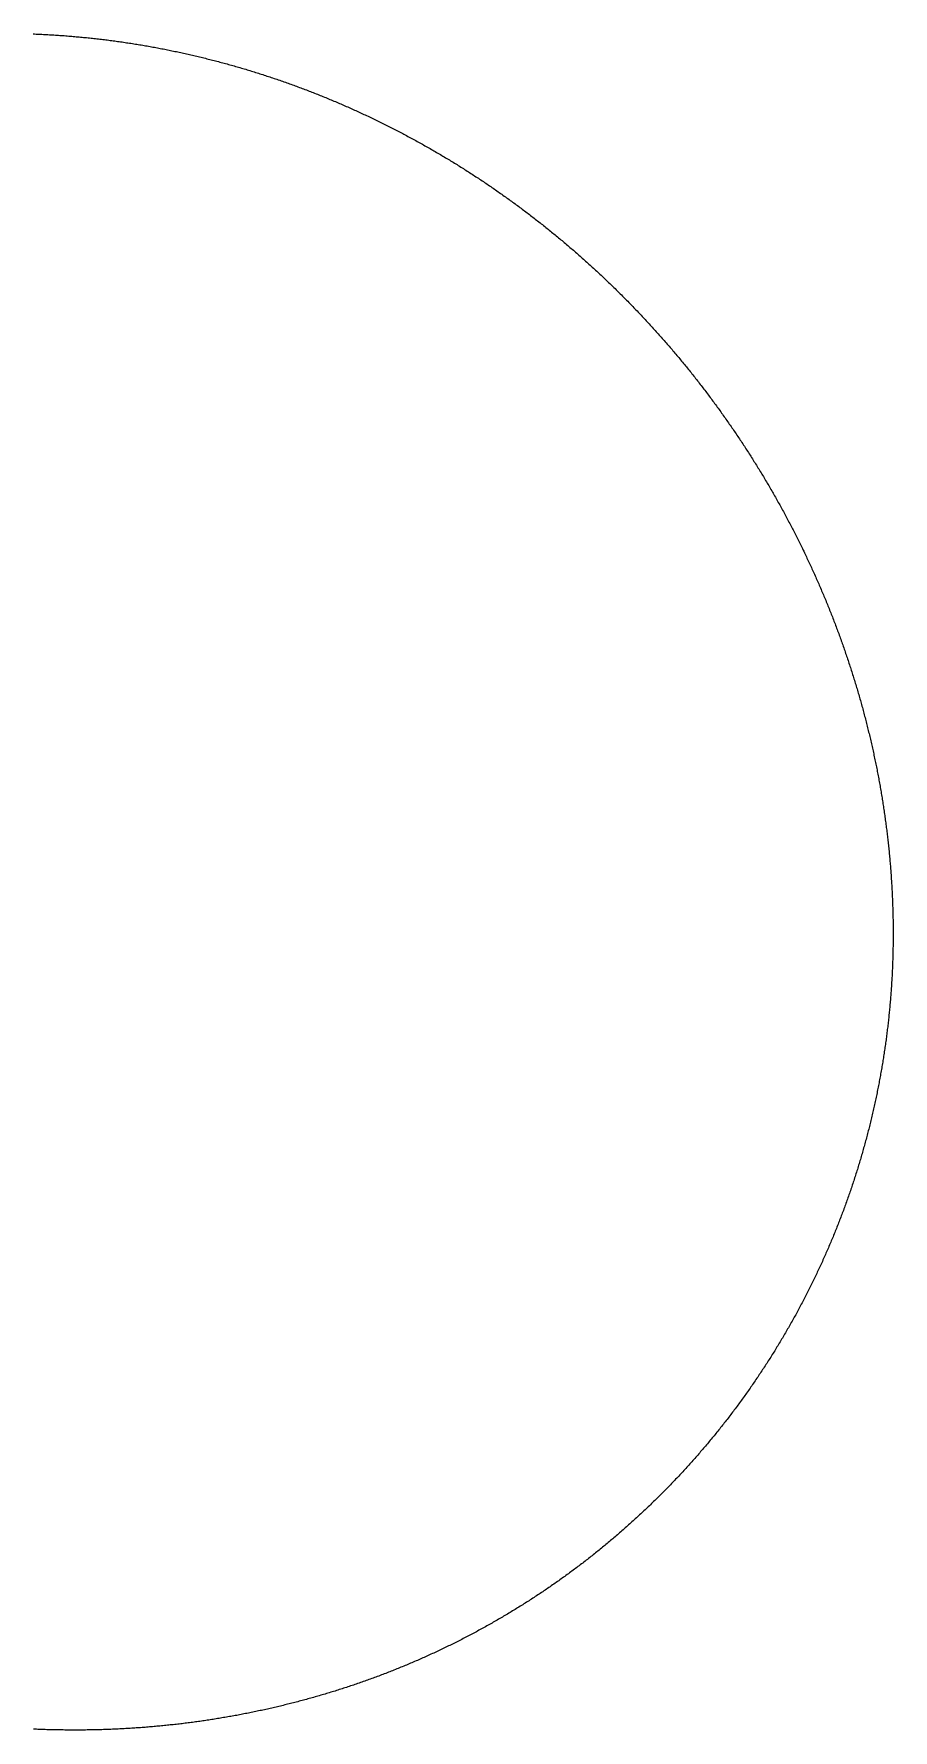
# Model space of a CAD drawing. Header units: metres. Extents: x -287 to 246, y -247 to 279.
# Drawn here: x -21 to 246, y -247 to 279 of the extents above; entities that cross this region are included whole.
import ezdxf

# ---------------------------------------------------------------- set-up
doc = ezdxf.new("R2010")
doc.units = ezdxf.units.M

msp = doc.modelspace()

# ---------------------------------------------------------------- linework, layer by layer
msp.add_lwpolyline([(-21.15, 278.85), (-20.69, 278.83), (-20.23, 278.81), (-19.77, 278.79), (-19.31, 278.77), (-18.85, 278.75), (-18.38, 278.73), (-17.92, 278.71), (-17.46, 278.69), (-17, 278.66), (-16.54, 278.64), (-16.08, 278.61), (-15.62, 278.58), (-15.15, 278.56), (-14.69, 278.53), (-14.23, 278.5), (-13.77, 278.47), (-13.31, 278.44), (-12.85, 278.41), (-12.39, 278.37), (-11.93, 278.34), (-11.47, 278.31), (-11.01, 278.27), (-10.54, 278.24), (-10.08, 278.2), (-9.62, 278.16), (-9.16, 278.12), (-8.7, 278.08), (-8.24, 278.04), (-7.78, 278), (-7.32, 277.96), (-6.86, 277.92), (-6.4, 277.88), (-5.94, 277.83), (-5.48, 277.79), (-5.02, 277.74), (-4.56, 277.7), (-4.1, 277.65), (-3.64, 277.6), (-3.18, 277.55), (-2.72, 277.5), (-2.26, 277.45), (-1.8, 277.4), (-1.34, 277.35), (-0.89, 277.3), (-0.43, 277.25), (0.03, 277.19), (0.49, 277.14), (0.95, 277.08), (1.41, 277.02), (1.87, 276.97), (2.33, 276.91), (2.78, 276.85), (3.24, 276.79), (3.7, 276.73), (4.16, 276.67), (4.62, 276.6), (5.07, 276.54), (5.53, 276.48), (5.99, 276.41), (6.45, 276.35), (6.9, 276.28), (7.36, 276.21), (7.82, 276.14), (8.28, 276.08), (8.73, 276.01), (9.19, 275.94), (9.65, 275.86), (10.1, 275.79), (10.56, 275.72), (11.01, 275.65), (11.47, 275.57), (11.93, 275.5), (12.38, 275.42), (12.84, 275.34), (13.29, 275.27), (13.75, 275.19), (14.2, 275.11), (14.66, 275.03), (15.11, 274.95), (15.57, 274.87), (16.02, 274.78), (16.48, 274.7), (16.93, 274.62), (17.39, 274.53), (17.84, 274.45), (18.3, 274.36), (18.75, 274.27), (19.2, 274.19), (19.66, 274.1), (20.11, 274.01), (20.56, 273.92), (21.02, 273.83), (21.47, 273.73), (21.92, 273.64), (22.37, 273.55), (22.83, 273.45), (23.28, 273.36), (23.73, 273.26), (24.18, 273.17), (24.63, 273.07), (25.09, 272.97), (25.54, 272.87), (25.99, 272.77), (26.44, 272.67), (26.89, 272.57), (27.34, 272.47), (27.79, 272.37), (28.24, 272.26), (28.69, 272.16), (29.14, 272.05), (29.59, 271.95), (30.04, 271.84), (30.49, 271.73), (30.94, 271.63), (31.39, 271.52), (31.84, 271.41), (32.29, 271.3), (32.74, 271.18), (33.18, 271.07), (33.63, 270.96), (34.08, 270.85), (34.53, 270.73), (34.98, 270.62), (35.42, 270.5), (35.87, 270.38), (36.32, 270.27), (36.76, 270.15), (37.21, 270.03), (37.66, 269.91), (38.1, 269.79), (38.55, 269.67), (38.99, 269.54), (39.44, 269.42), (39.88, 269.3), (40.33, 269.17), (40.77, 269.05), (41.22, 268.92), (41.66, 268.79), (42.11, 268.67), (42.55, 268.54), (43, 268.41), (43.44, 268.28), (43.88, 268.15), (44.33, 268.02), (44.77, 267.88), (45.21, 267.75), (45.65, 267.62), (46.09, 267.48), (46.54, 267.35), (46.98, 267.21), (47.42, 267.08), (47.86, 266.94), (48.3, 266.8), (48.74, 266.66), (49.18, 266.52), (49.62, 266.38), (50.06, 266.24), (50.5, 266.1), (50.94, 265.95), (51.38, 265.81), (51.82, 265.67), (52.26, 265.52), (52.7, 265.38), (53.14, 265.23), (53.57, 265.08), (54.01, 264.93), (54.45, 264.78), (54.89, 264.63), (55.32, 264.48), (55.76, 264.33), (56.2, 264.18), (56.63, 264.03), (57.07, 263.88), (57.5, 263.72), (57.94, 263.57), (58.38, 263.41), (58.81, 263.25), (59.24, 263.1), (59.68, 262.94), (60.11, 262.78), (60.55, 262.62), (60.98, 262.46), (61.41, 262.3), (61.85, 262.14), (62.28, 261.98), (62.71, 261.82), (63.14, 261.65), (63.58, 261.49), (64.01, 261.32), (64.44, 261.16), (64.87, 260.99), (65.3, 260.82), (65.73, 260.65), (66.16, 260.49), (66.59, 260.32), (67.02, 260.15), (67.45, 259.97), (67.88, 259.8), (68.31, 259.63), (68.74, 259.46), (69.16, 259.28), (69.59, 259.11), (70.02, 258.93), (70.45, 258.76), (70.87, 258.58), (71.3, 258.4), (71.73, 258.22), (72.15, 258.05), (72.58, 257.87), (73, 257.69), (73.43, 257.5), (73.85, 257.32), (74.28, 257.14), (74.7, 256.96), (75.13, 256.77), (75.55, 256.59), (75.97, 256.4), (76.4, 256.22), (76.82, 256.03), (77.24, 255.84), (77.66, 255.65), (78.09, 255.46), (78.51, 255.27), (78.93, 255.08), (79.35, 254.89), (79.77, 254.7), (80.19, 254.51), (80.61, 254.31), (81.03, 254.12), (81.45, 253.93), (81.87, 253.73), (82.28, 253.53), (82.7, 253.34), (83.12, 253.14), (83.54, 252.94), (83.95, 252.74), (84.37, 252.54), (84.79, 252.34), (85.2, 252.14), (85.62, 251.94), (86.04, 251.74), (86.45, 251.53), (86.87, 251.33), (87.28, 251.13), (87.69, 250.92), (88.11, 250.71), (88.52, 250.51), (88.93, 250.3), (89.35, 250.09), (89.76, 249.88), (90.17, 249.67), (90.58, 249.46), (90.99, 249.25), (91.4, 249.04), (91.81, 248.83), (92.23, 248.62), (92.63, 248.4), (93.04, 248.19), (93.45, 247.97), (93.86, 247.76), (94.27, 247.54), (94.68, 247.33), (95.09, 247.11), (95.49, 246.89), (95.9, 246.67), (96.31, 246.45), (96.71, 246.23), (97.12, 246.01), (97.52, 245.79), (97.93, 245.56), (98.33, 245.34), (98.74, 245.12), (99.14, 244.89), (99.55, 244.67), (99.95, 244.44), (100.35, 244.22), (100.75, 243.99), (101.16, 243.76), (101.56, 243.53), (101.96, 243.3), (102.36, 243.07), (102.76, 242.84), (103.16, 242.61), (103.56, 242.38), (103.96, 242.15), (104.36, 241.91), (104.76, 241.68), (105.16, 241.45), (105.55, 241.21), (105.95, 240.98), (106.35, 240.74), (106.74, 240.5), (107.14, 240.26), (107.54, 240.03), (107.93, 239.79), (108.33, 239.55), (108.72, 239.31), (109.12, 239.07), (109.51, 238.82), (109.9, 238.58), (110.3, 238.34), (110.69, 238.09), (111.08, 237.85), (111.47, 237.61), (111.86, 237.36), (112.26, 237.11), (112.65, 236.87), (113.04, 236.62), (113.43, 236.37), (113.82, 236.12), (114.21, 235.87), (114.59, 235.62), (114.98, 235.37), (115.37, 235.12), (115.76, 234.87), (116.14, 234.62), (116.53, 234.36), (116.92, 234.11), (117.3, 233.85), (117.69, 233.6), (118.07, 233.34), (118.46, 233.09), (118.84, 232.83), (119.22, 232.57), (119.61, 232.31), (119.99, 232.05), (120.37, 231.79), (120.75, 231.53), (121.14, 231.27), (121.52, 231.01), (121.9, 230.75), (122.28, 230.49), (122.66, 230.22), (123.04, 229.96), (123.41, 229.69), (123.79, 229.43), (124.17, 229.16), (124.55, 228.9), (124.93, 228.63), (125.3, 228.36), (125.68, 228.09), (126.05, 227.82), (126.43, 227.55), (126.8, 227.28), (127.18, 227.01), (127.55, 226.74), (127.93, 226.47), (128.3, 226.2), (128.67, 225.92), (129.04, 225.65), (129.42, 225.38), (129.79, 225.1), (130.16, 224.82), (130.53, 224.55), (130.9, 224.27), (131.27, 223.99), (131.64, 223.72), (132.01, 223.44), (132.37, 223.16), (132.74, 222.88), (133.11, 222.6), (133.48, 222.32), (133.84, 222.03), (134.21, 221.75), (134.57, 221.47), (134.94, 221.19), (135.3, 220.9), (135.67, 220.62), (136.03, 220.33), (136.39, 220.05), (136.76, 219.76), (137.12, 219.47), (137.48, 219.18), (137.84, 218.9), (138.2, 218.61), (138.56, 218.32), (138.92, 218.03), (139.28, 217.74), (139.64, 217.45), (140, 217.15), (140.36, 216.86), (140.71, 216.57), (141.07, 216.28), (141.43, 215.98), (141.78, 215.69), (142.14, 215.39), (142.49, 215.1), (142.85, 214.8), (143.2, 214.5), (143.56, 214.2), (143.91, 213.91), (144.26, 213.61), (144.61, 213.31), (144.97, 213.01), (145.32, 212.71), (145.67, 212.41), (146.02, 212.11), (146.37, 211.8), (146.72, 211.5), (147.07, 211.2), (147.41, 210.89), (147.76, 210.59), (148.11, 210.29), (148.46, 209.98), (148.8, 209.67), (149.15, 209.37), (149.49, 209.06), (149.84, 208.75), (150.18, 208.44), (150.53, 208.14), (150.87, 207.83), (151.21, 207.52), (151.55, 207.21), (151.9, 206.9), (152.24, 206.58), (152.58, 206.27), (152.92, 205.96), (153.26, 205.65), (153.6, 205.33), (153.94, 205.02), (154.27, 204.7), (154.61, 204.39), (154.95, 204.07), (155.29, 203.76), (155.62, 203.44), (155.96, 203.12), (156.29, 202.8), (156.63, 202.48), (156.96, 202.16), (157.3, 201.85), (157.63, 201.53), (157.96, 201.2), (158.29, 200.88), (158.63, 200.56), (158.96, 200.24), (159.29, 199.92), (159.62, 199.59), (159.95, 199.27), (160.28, 198.94), (160.61, 198.62), (160.93, 198.29), (161.26, 197.97), (161.59, 197.64), (161.91, 197.31), (162.24, 196.99), (162.57, 196.66), (162.89, 196.33), (163.21, 196), (163.54, 195.67), (163.86, 195.34), (164.18, 195.01), (164.51, 194.68), (164.83, 194.35), (165.15, 194.01), (165.47, 193.68), (165.79, 193.35), (166.11, 193.01), (166.43, 192.68), (166.75, 192.35), (167.07, 192.01), (167.38, 191.67), (167.7, 191.34), (168.02, 191), (168.33, 190.66), (168.65, 190.33), (168.96, 189.99), (169.28, 189.65), (169.59, 189.31), (169.9, 188.97), (170.22, 188.63), (170.53, 188.29), (170.84, 187.95), (171.15, 187.61), (171.46, 187.26), (171.77, 186.92), (172.08, 186.58), (172.39, 186.23), (172.7, 185.89), (173.01, 185.54), (173.31, 185.2), (173.62, 184.85), (173.93, 184.51), (174.23, 184.16), (174.54, 183.81), (174.84, 183.47), (175.14, 183.12), (175.45, 182.77), (175.75, 182.42), (176.05, 182.07), (176.35, 181.72), (176.65, 181.37), (176.96, 181.02), (177.26, 180.67), (177.55, 180.31), (177.85, 179.96), (178.15, 179.61), (178.45, 179.26), (178.75, 178.9), (179.04, 178.55), (179.34, 178.19), (179.63, 177.84), (179.93, 177.48), (180.22, 177.12), (180.52, 176.77), (180.81, 176.41), (181.1, 176.05), (181.4, 175.69), (181.69, 175.34), (181.98, 174.98), (182.27, 174.62), (182.56, 174.26), (182.85, 173.9), (183.14, 173.54), (183.42, 173.18), (183.71, 172.81), (184, 172.45), (184.28, 172.09), (184.57, 171.73), (184.86, 171.36), (185.14, 171), (185.42, 170.63), (185.71, 170.27), (185.99, 169.9), (186.27, 169.54), (186.55, 169.17), (186.84, 168.8), (187.12, 168.44), (187.4, 168.07), (187.68, 167.7), (187.95, 167.33), (188.23, 166.96), (188.51, 166.59), (188.79, 166.22), (189.06, 165.85), (189.34, 165.48), (189.62, 165.11), (189.89, 164.74), (190.16, 164.37), (190.44, 164), (190.71, 163.62), (190.98, 163.25), (191.26, 162.88), (191.53, 162.5), (191.8, 162.13), (192.07, 161.75), (192.34, 161.38), (192.61, 161), (192.87, 160.62), (193.14, 160.25), (193.41, 159.87), (193.67, 159.49), (193.94, 159.12), (194.21, 158.74), (194.47, 158.36), (194.73, 157.98), (195, 157.6), (195.26, 157.22), (195.52, 156.84), (195.79, 156.46), (196.05, 156.08), (196.31, 155.7), (196.57, 155.31), (196.83, 154.93), (197.08, 154.55), (197.34, 154.16), (197.6, 153.78), (197.86, 153.4), (198.11, 153.01), (198.37, 152.63), (198.62, 152.24), (198.88, 151.86), (199.13, 151.47), (199.39, 151.08), (199.64, 150.7), (199.89, 150.31), (200.14, 149.92), (200.39, 149.53), (200.64, 149.14), (200.89, 148.76), (201.14, 148.37), (201.39, 147.98), (201.64, 147.59), (201.88, 147.2), (202.13, 146.81), (202.38, 146.41), (202.62, 146.02), (202.87, 145.63), (203.11, 145.24), (203.35, 144.84), (203.6, 144.45), (203.84, 144.06), (204.08, 143.66), (204.32, 143.27), (204.56, 142.87), (204.8, 142.48), (205.04, 142.08), (205.28, 141.69), (205.52, 141.29), (205.75, 140.9), (205.99, 140.5), (206.23, 140.1), (206.46, 139.7), (206.7, 139.31), (206.93, 138.91), (207.16, 138.51), (207.4, 138.11), (207.63, 137.71), (207.86, 137.31), (208.09, 136.91), (208.32, 136.51), (208.55, 136.11), (208.78, 135.71), (209.01, 135.3), (209.24, 134.9), (209.46, 134.5), (209.69, 134.1), (209.91, 133.69), (210.14, 133.29), (210.36, 132.89), (210.59, 132.48), (210.81, 132.08), (211.03, 131.67), (211.26, 131.27), (211.48, 130.86), (211.7, 130.45), (211.92, 130.05), (212.14, 129.64), (212.35, 129.23), (212.57, 128.83), (212.79, 128.42), (213.01, 128.01), (213.22, 127.6), (213.44, 127.19), (213.65, 126.78), (213.87, 126.37), (214.08, 125.96), (214.29, 125.55), (214.5, 125.14), (214.72, 124.73), (214.93, 124.32), (215.14, 123.91), (215.35, 123.5), (215.56, 123.09), (215.76, 122.67), (215.97, 122.26), (216.18, 121.85), (216.38, 121.43), (216.59, 121.02), (216.79, 120.6), (217, 120.19), (217.2, 119.77), (217.4, 119.36), (217.61, 118.94), (217.81, 118.53), (218.01, 118.11), (218.21, 117.7), (218.41, 117.28), (218.61, 116.86), (218.8, 116.44), (219, 116.03), (219.2, 115.61), (219.39, 115.19), (219.59, 114.77), (219.78, 114.35), (219.98, 113.93), (220.17, 113.51), (220.36, 113.09), (220.56, 112.67), (220.75, 112.25), (220.94, 111.83), (221.13, 111.41), (221.32, 110.99), (221.51, 110.57), (221.69, 110.14), (221.88, 109.72), (222.07, 109.3), (222.25, 108.87), (222.44, 108.45), (222.62, 108.03), (222.81, 107.6), (222.99, 107.18), (223.17, 106.75), (223.35, 106.33), (223.53, 105.9), (223.71, 105.48), (223.89, 105.05), (224.07, 104.63), (224.25, 104.2), (224.43, 103.77), (224.61, 103.35), (224.78, 102.92), (224.96, 102.49), (225.13, 102.06), (225.31, 101.64), (225.48, 101.21), (225.65, 100.78), (225.82, 100.35), (226, 99.92), (226.17, 99.49), (226.34, 99.06), (226.5, 98.63), (226.67, 98.2), (226.84, 97.77), (227.01, 97.34), (227.17, 96.91), (227.34, 96.48), (227.5, 96.05), (227.67, 95.61), (227.83, 95.18), (228, 94.75), (228.16, 94.32), (228.32, 93.88), (228.48, 93.45), (228.64, 93.02), (228.8, 92.58), (228.96, 92.15), (229.12, 91.71), (229.27, 91.28), (229.43, 90.84), (229.58, 90.41), (229.74, 89.97), (229.89, 89.54), (230.05, 89.1), (230.2, 88.67), (230.35, 88.23), (230.5, 87.79), (230.65, 87.36), (230.8, 86.92), (230.95, 86.48), (231.1, 86.04), (231.25, 85.61), (231.4, 85.17), (231.54, 84.73), (231.69, 84.29), (231.83, 83.85), (231.98, 83.41), (232.12, 82.97), (232.27, 82.54), (232.41, 82.1), (232.55, 81.66), (232.69, 81.22), (232.83, 80.78), (232.97, 80.33), (233.11, 79.89), (233.24, 79.45), (233.38, 79.01), (233.52, 78.57), (233.65, 78.13), (233.79, 77.69), (233.92, 77.24), (234.06, 76.8), (234.19, 76.36), (234.32, 75.92), (234.45, 75.47), (234.58, 75.03), (234.71, 74.59), (234.84, 74.14), (234.97, 73.7), (235.1, 73.25), (235.22, 72.81), (235.35, 72.36), (235.47, 71.92), (235.6, 71.47), (235.72, 71.03), (235.85, 70.58), (235.97, 70.14), (236.09, 69.69), (236.21, 69.25), (236.33, 68.8), (236.45, 68.35), (236.57, 67.91), (236.69, 67.46), (236.8, 67.01), (236.92, 66.57), (237.04, 66.12), (237.15, 65.67), (237.26, 65.22), (237.38, 64.78), (237.49, 64.33), (237.6, 63.88), (237.71, 63.43), (237.82, 62.98), (237.93, 62.53), (238.04, 62.08), (238.15, 61.63), (238.26, 61.18), (238.36, 60.73), (238.47, 60.29), (238.57, 59.84), (238.68, 59.38), (238.78, 58.93), (238.89, 58.48), (238.99, 58.03), (239.09, 57.58), (239.19, 57.13), (239.29, 56.68), (239.39, 56.23), (239.49, 55.78), (239.58, 55.33), (239.68, 54.87), (239.78, 54.42), (239.87, 53.97), (239.97, 53.52), (240.06, 53.06), (240.15, 52.61), (240.24, 52.16), (240.34, 51.71), (240.43, 51.25), (240.52, 50.8), (240.6, 50.35), (240.69, 49.89), (240.78, 49.44), (240.87, 48.98), (240.95, 48.53), (241.04, 48.08), (241.12, 47.62), (241.21, 47.17), (241.29, 46.71), (241.37, 46.26), (241.45, 45.8), (241.53, 45.35), (241.61, 44.89), (241.69, 44.44), (241.77, 43.98), (241.85, 43.53), (241.92, 43.07), (242, 42.61), (242.07, 42.16), (242.15, 41.7), (242.22, 41.25), (242.29, 40.79), (242.36, 40.33), (242.43, 39.88), (242.5, 39.42), (242.57, 38.96), (242.64, 38.51), (242.71, 38.05), (242.78, 37.59), (242.84, 37.13), (242.91, 36.68), (242.97, 36.22), (243.04, 35.76), (243.1, 35.3), (243.16, 34.85), (243.22, 34.39), (243.28, 33.93), (243.34, 33.47), (243.4, 33.01), (243.46, 32.55), (243.52, 32.1), (243.58, 31.64), (243.63, 31.18), (243.69, 30.72), (243.74, 30.26), (243.79, 29.8), (243.85, 29.34), (243.9, 28.88), (243.95, 28.42), (244, 27.96), (244.05, 27.51), (244.1, 27.05), (244.15, 26.59), (244.19, 26.13), (244.24, 25.67), (244.28, 25.21), (244.33, 24.75), (244.37, 24.29), (244.42, 23.83), (244.46, 23.37), (244.5, 22.91), (244.54, 22.45), (244.58, 21.99), (244.62, 21.52), (244.66, 21.06), (244.69, 20.6), (244.73, 20.14), (244.76, 19.68), (244.8, 19.22), (244.83, 18.76), (244.87, 18.3), (244.9, 17.84), (244.93, 17.38), (244.96, 16.92), (244.99, 16.46), (245.02, 15.99), (245.05, 15.53), (245.08, 15.07), (245.1, 14.61), (245.13, 14.15), (245.15, 13.69), (245.18, 13.23), (245.2, 12.76), (245.22, 12.3), (245.24, 11.84), (245.27, 11.38), (245.29, 10.92), (245.3, 10.46), (245.32, 9.99), (245.34, 9.53), (245.36, 9.07), (245.37, 8.61), (245.39, 8.15), (245.4, 7.68), (245.41, 7.22), (245.43, 6.76), (245.44, 6.3), (245.45, 5.84), (245.46, 5.38), (245.47, 4.91), (245.48, 4.45), (245.48, 3.99), (245.49, 3.53), (245.49, 3.06), (245.5, 2.6), (245.5, 2.14), (245.5, 1.68), (245.51, 1.22), (245.51, 0.75), (245.51, 0.29), (245.51, 0), (245.51, 0), (245.51, -0.17), (245.51, -0.63), (245.51, -1.09), (245.5, -1.56), (245.5, -2.02), (245.49, -2.48), (245.49, -2.94), (245.48, -3.4), (245.48, -3.87), (245.47, -4.33), (245.47, -4.33), (245.46, -4.79), (245.45, -5.25), (245.44, -5.72), (245.43, -6.18), (245.42, -6.64), (245.41, -7.1), (245.4, -7.56), (245.38, -8.02), (245.37, -8.49), (245.35, -8.95), (245.33, -9.41), (245.32, -9.87), (245.3, -10.33), (245.28, -10.8), (245.26, -11.26), (245.24, -11.72), (245.22, -12.18), (245.19, -12.64), (245.17, -13.1), (245.14, -13.57), (245.12, -14.03), (245.09, -14.49), (245.06, -14.95), (245.03, -15.41), (245.01, -15.87), (244.97, -16.33), (244.94, -16.79), (244.91, -17.25), (244.88, -17.72), (244.84, -18.18), (244.81, -18.64), (244.77, -19.1), (244.74, -19.56), (244.7, -20.02), (244.66, -20.48), (244.62, -20.94), (244.58, -21.4), (244.54, -21.86), (244.5, -22.32), (244.46, -22.78), (244.41, -23.24), (244.37, -23.7), (244.32, -24.16), (244.28, -24.62), (244.23, -25.08), (244.18, -25.54), (244.14, -26), (244.09, -26.46), (244.04, -26.92), (243.99, -27.38), (243.93, -27.84), (243.88, -28.3), (243.83, -28.76), (243.77, -29.21), (243.72, -29.67), (243.66, -30.13), (243.6, -30.59), (243.55, -31.05), (243.49, -31.51), (243.43, -31.97), (243.37, -32.42), (243.31, -32.88), (243.24, -33.34), (243.18, -33.8), (243.12, -34.26), (243.05, -34.71), (242.98, -35.17), (242.92, -35.63), (242.85, -36.08), (242.78, -36.54), (242.71, -37), (242.64, -37.46), (242.57, -37.91), (242.5, -38.37), (242.43, -38.82), (242.35, -39.28), (242.28, -39.74), (242.2, -40.19), (242.13, -40.65), (242.05, -41.1), (241.97, -41.56), (241.9, -42.02), (241.82, -42.47), (241.74, -42.93), (241.65, -43.38), (241.57, -43.84), (241.49, -44.29), (241.41, -44.74), (241.32, -45.2), (241.24, -45.65), (241.15, -46.11), (241.06, -46.56), (240.97, -47.01), (240.88, -47.47), (240.79, -47.92), (240.7, -48.37), (240.61, -48.83), (240.52, -49.28), (240.43, -49.73), (240.33, -50.19), (240.24, -50.64), (240.14, -51.09), (240.05, -51.54), (239.95, -51.99), (239.85, -52.44), (239.75, -52.9), (239.65, -53.35), (239.55, -53.8), (239.45, -54.25), (239.35, -54.7), (239.24, -55.15), (239.14, -55.6), (239.03, -56.05), (238.93, -56.5), (238.82, -56.95), (238.71, -57.4), (238.6, -57.85), (238.5, -58.3), (238.39, -58.75), (238.27, -59.19), (238.16, -59.64), (238.05, -60.09), (237.94, -60.54), (237.82, -60.99), (237.71, -61.43), (237.59, -61.88), (237.47, -62.33), (237.36, -62.78), (237.24, -63.22), (237.12, -63.67), (237, -64.12), (236.88, -64.56), (236.75, -65.01), (236.63, -65.45), (236.51, -65.9), (236.38, -66.34), (236.26, -66.79), (236.13, -67.23), (236.01, -67.68), (235.88, -68.12), (235.75, -68.56), (235.62, -69.01), (235.49, -69.45), (235.36, -69.89), (235.23, -70.34), (235.09, -70.78), (234.96, -71.22), (234.82, -71.66), (234.69, -72.11), (234.55, -72.55), (234.42, -72.99), (234.28, -73.43), (234.14, -73.87), (234, -74.31), (233.86, -74.75), (233.72, -75.19), (233.58, -75.63), (233.43, -76.07), (233.29, -76.51), (233.15, -76.95), (233, -77.39), (232.86, -77.83), (232.71, -78.26), (232.56, -78.7), (232.41, -79.14), (232.26, -79.58), (232.11, -80.01), (231.96, -80.45), (231.81, -80.89), (231.66, -81.32), (231.5, -81.76), (231.35, -82.2), (231.19, -82.63), (231.04, -83.07), (230.88, -83.5), (230.72, -83.94), (230.57, -84.37), (230.41, -84.8), (230.25, -85.24), (230.09, -85.67), (229.92, -86.1), (229.76, -86.54), (229.6, -86.97), (229.43, -87.4), (229.27, -87.83), (229.1, -88.26), (228.94, -88.69), (228.77, -89.12), (228.6, -89.55), (228.43, -89.99), (228.26, -90.41), (228.09, -90.84), (227.92, -91.27), (227.75, -91.7), (227.58, -92.13), (227.4, -92.56), (227.23, -92.99), (227.05, -93.41), (226.88, -93.84), (226.7, -94.27), (226.52, -94.7), (226.34, -95.12), (226.16, -95.55), (225.98, -95.97), (225.8, -96.4), (225.62, -96.82), (225.44, -97.25), (225.25, -97.67), (225.07, -98.1), (224.88, -98.52), (224.7, -98.94), (224.51, -99.36), (224.32, -99.79), (224.14, -100.21), (223.95, -100.63), (223.76, -101.05), (223.57, -101.47), (223.37, -101.89), (223.18, -102.31), (222.99, -102.73), (222.8, -103.15), (222.6, -103.57), (222.41, -103.99), (222.21, -104.41), (222.01, -104.83), (221.82, -105.25), (221.62, -105.66), (221.42, -106.08), (221.22, -106.5), (221.02, -106.91), (220.81, -107.33), (220.61, -107.74), (220.41, -108.16), (220.21, -108.57), (220, -108.99), (219.79, -109.4), (219.59, -109.81), (219.38, -110.23), (219.17, -110.64), (218.97, -111.05), (218.76, -111.47), (218.55, -111.88), (218.33, -112.29), (218.12, -112.7), (217.91, -113.11), (217.7, -113.52), (217.48, -113.93), (217.27, -114.34), (217.05, -114.75), (216.84, -115.15), (216.62, -115.56), (216.4, -115.97), (216.18, -116.38), (215.96, -116.78), (215.74, -117.19), (215.52, -117.6), (215.3, -118), (215.08, -118.41), (214.85, -118.81), (214.63, -119.22), (214.41, -119.62), (214.18, -120.02), (213.95, -120.43), (213.73, -120.83), (213.5, -121.23), (213.27, -121.63), (213.04, -122.03), (212.81, -122.43), (212.58, -122.83), (212.35, -123.23), (212.12, -123.63), (211.88, -124.03), (211.65, -124.43), (211.41, -124.83), (211.18, -125.23), (210.94, -125.62), (210.71, -126.02), (210.47, -126.42), (210.23, -126.81), (209.99, -127.21), (209.75, -127.6), (209.51, -128), (209.27, -128.39), (209.03, -128.79), (208.79, -129.18), (208.54, -129.57), (208.3, -129.96), (208.05, -130.36), (207.81, -130.75), (207.56, -131.14), (207.31, -131.53), (207.06, -131.92), (206.82, -132.31), (206.57, -132.7), (206.32, -133.09), (206.07, -133.47), (205.81, -133.86), (205.56, -134.25), (205.31, -134.64), (205.06, -135.02), (204.8, -135.41), (204.55, -135.79), (204.29, -136.18), (204.03, -136.56), (203.78, -136.95), (203.52, -137.33), (203.26, -137.71), (203, -138.09), (202.74, -138.48), (202.48, -138.86), (202.22, -139.24), (201.95, -139.62), (201.69, -140), (201.43, -140.38), (201.16, -140.76), (200.9, -141.14), (200.63, -141.51), (200.36, -141.89), (200.1, -142.27), (199.83, -142.64), (199.56, -143.02), (199.29, -143.39), (199.02, -143.77), (198.75, -144.14), (198.48, -144.52), (198.2, -144.89), (197.93, -145.26), (197.66, -145.64), (197.38, -146.01), (197.11, -146.38), (196.83, -146.75), (196.56, -147.12), (196.28, -147.49), (196, -147.86), (195.72, -148.23), (195.44, -148.6), (195.16, -148.96), (194.88, -149.33), (194.6, -149.7), (194.32, -150.06), (194.04, -150.43), (193.75, -150.79), (193.47, -151.16), (193.18, -151.52), (192.9, -151.89), (192.61, -152.25), (192.32, -152.61), (192.04, -152.97), (191.75, -153.33), (191.46, -153.69), (191.17, -154.05), (190.88, -154.41), (190.59, -154.77), (190.3, -155.13), (190, -155.49), (189.71, -155.85), (189.42, -156.2), (189.12, -156.56), (188.83, -156.91), (188.53, -157.27), (188.24, -157.62), (187.94, -157.98), (187.64, -158.33), (187.34, -158.69), (187.04, -159.04), (186.74, -159.39), (186.44, -159.74), (186.14, -160.09), (185.84, -160.44), (185.54, -160.79), (185.24, -161.14), (184.93, -161.49), (184.63, -161.84), (184.32, -162.18), (184.02, -162.53), (183.71, -162.88), (183.4, -163.22), (183.1, -163.57), (182.79, -163.91), (182.48, -164.25), (182.17, -164.6), (181.86, -164.94), (181.55, -165.28), (181.24, -165.62), (180.93, -165.96), (180.61, -166.3), (180.3, -166.64), (179.99, -166.98), (179.67, -167.32), (179.36, -167.66), (179.04, -168), (178.72, -168.33), (178.41, -168.67), (178.09, -169.01), (177.77, -169.34), (177.45, -169.67), (177.13, -170.01), (176.81, -170.34), (176.49, -170.67), (176.17, -171.01), (175.85, -171.34), (175.52, -171.67), (175.2, -172), (174.88, -172.33), (174.55, -172.66), (174.23, -172.98), (173.9, -173.31), (173.57, -173.64), (173.25, -173.97), (172.92, -174.29), (172.59, -174.62), (172.26, -174.94), (171.93, -175.26), (171.6, -175.59), (171.27, -175.91), (170.94, -176.23), (170.61, -176.55), (170.28, -176.88), (169.94, -177.2), (169.61, -177.51), (169.27, -177.83), (168.94, -178.15), (168.6, -178.47), (168.27, -178.79), (167.93, -179.1), (167.59, -179.42), (167.25, -179.73), (166.92, -180.05), (166.58, -180.36), (166.24, -180.68), (165.9, -180.99), (165.56, -181.3), (165.21, -181.61), (164.87, -181.92), (164.53, -182.23), (164.19, -182.54), (163.84, -182.85), (163.5, -183.16), (163.15, -183.47), (162.81, -183.77), (162.46, -184.08), (162.11, -184.38), (161.77, -184.69), (161.42, -184.99), (161.07, -185.3), (160.72, -185.6), (160.37, -185.9), (160.02, -186.2), (159.67, -186.5), (159.32, -186.8), (158.97, -187.1), (158.62, -187.4), (158.26, -187.7), (157.91, -188), (157.55, -188.3), (157.2, -188.59), (156.84, -188.89), (156.49, -189.18), (156.13, -189.48), (155.78, -189.77), (155.42, -190.06), (155.06, -190.35), (154.7, -190.65), (154.34, -190.94), (153.98, -191.23), (153.62, -191.52), (153.26, -191.81), (152.9, -192.09), (152.54, -192.38), (152.18, -192.67), (151.81, -192.95), (151.45, -193.24), (151.09, -193.52), (150.72, -193.81), (150.36, -194.09), (149.99, -194.37), (149.62, -194.66), (149.26, -194.94), (148.89, -195.22), (148.52, -195.5), (148.15, -195.78), (147.79, -196.06), (147.42, -196.33), (147.05, -196.61), (146.68, -196.89), (146.31, -197.16), (145.93, -197.44), (145.56, -197.71), (145.19, -197.99), (144.82, -198.26), (144.44, -198.53), (144.07, -198.8), (143.7, -199.07), (143.32, -199.34), (142.95, -199.61), (142.57, -199.88), (142.19, -200.15), (141.82, -200.42), (141.44, -200.68), (141.06, -200.95), (140.68, -201.21), (140.3, -201.48), (139.92, -201.74), (139.54, -202.01), (139.16, -202.27), (138.78, -202.53), (138.4, -202.79), (138.02, -203.05), (137.64, -203.31), (137.25, -203.57), (136.87, -203.83), (136.49, -204.08), (136.1, -204.34), (135.72, -204.6), (135.33, -204.85), (134.95, -205.11), (134.56, -205.36), (134.17, -205.61), (133.78, -205.86), (133.4, -206.12), (133.01, -206.37), (132.62, -206.62), (132.23, -206.87), (131.84, -207.11), (131.45, -207.36), (131.06, -207.61), (130.67, -207.86), (130.28, -208.1), (129.89, -208.35), (129.49, -208.59), (129.1, -208.83), (128.71, -209.08), (128.31, -209.32), (127.92, -209.56), (127.53, -209.8), (127.13, -210.04), (126.73, -210.28), (126.34, -210.52), (125.94, -210.75), (125.55, -210.99), (125.15, -211.23), (124.75, -211.46), (124.35, -211.7), (123.95, -211.93), (123.55, -212.16), (123.15, -212.39), (122.75, -212.63), (122.35, -212.86), (121.95, -213.09), (121.55, -213.32), (121.15, -213.54), (120.75, -213.77), (120.35, -214), (119.94, -214.22), (119.54, -214.45), (119.14, -214.67), (118.73, -214.9), (118.33, -215.12), (117.92, -215.34), (117.52, -215.57), (117.11, -215.79), (116.7, -216.01), (116.3, -216.23), (115.89, -216.44), (115.48, -216.66), (115.07, -216.88), (114.67, -217.1), (114.26, -217.31), (113.85, -217.53), (113.44, -217.74), (113.03, -217.95), (112.62, -218.16), (112.21, -218.38), (111.8, -218.59), (111.38, -218.8), (110.97, -219.01), (110.56, -219.21), (110.15, -219.42), (109.73, -219.63), (109.32, -219.84), (108.91, -220.04), (108.49, -220.25), (108.08, -220.45), (107.66, -220.65), (107.25, -220.85), (106.83, -221.06), (106.41, -221.26), (106, -221.46), (105.58, -221.66), (105.16, -221.85), (104.74, -222.05), (104.33, -222.25), (103.91, -222.44), (103.49, -222.64), (103.07, -222.83), (102.65, -223.03), (102.23, -223.22), (101.81, -223.41), (101.39, -223.6), (100.97, -223.79), (100.55, -223.98), (100.13, -224.17), (99.7, -224.36), (99.28, -224.55), (98.86, -224.73), (98.43, -224.92), (98.01, -225.11), (97.59, -225.29), (97.16, -225.47), (96.74, -225.66), (96.31, -225.84), (95.89, -226.02), (95.46, -226.2), (95.04, -226.38), (94.61, -226.56), (94.18, -226.73), (93.76, -226.91), (93.33, -227.09), (92.9, -227.26), (92.47, -227.44), (92.05, -227.61), (91.62, -227.78), (91.19, -227.95), (90.76, -228.13), (90.33, -228.3), (89.9, -228.47), (89.47, -228.63), (89.04, -228.8), (88.61, -228.97), (88.18, -229.14), (87.75, -229.3), (87.31, -229.47), (86.88, -229.63), (86.45, -229.79), (86.02, -229.96), (85.58, -230.12), (85.15, -230.28), (84.72, -230.44), (84.28, -230.6), (83.85, -230.76), (83.41, -230.91), (82.98, -231.07), (82.54, -231.23), (82.11, -231.38), (81.67, -231.54), (81.24, -231.69), (80.8, -231.84), (80.37, -231.99), (79.93, -232.15), (79.49, -232.3), (79.06, -232.45), (78.62, -232.59), (78.18, -232.74), (77.74, -232.89), (77.3, -233.04), (76.87, -233.18), (76.43, -233.33), (75.99, -233.47), (75.55, -233.62), (75.11, -233.76), (74.67, -233.9), (74.23, -234.04), (73.79, -234.18), (73.35, -234.32), (72.91, -234.46), (72.47, -234.6), (72.02, -234.74), (71.58, -234.87), (71.14, -235.01), (70.7, -235.14), (70.26, -235.28), (69.81, -235.41), (69.37, -235.54), (68.93, -235.67), (68.49, -235.8), (68.04, -235.93), (67.6, -236.06), (67.15, -236.19), (66.71, -236.32), (66.27, -236.45), (65.82, -236.57), (65.38, -236.7), (64.93, -236.82), (64.49, -236.95), (64.04, -237.07), (63.6, -237.19), (63.15, -237.31), (62.7, -237.43), (62.26, -237.55), (61.81, -237.67), (61.36, -237.79), (60.92, -237.91), (60.47, -238.03), (60.02, -238.14), (59.58, -238.26), (59.13, -238.37), (58.68, -238.49), (58.23, -238.6), (57.78, -238.71), (57.33, -238.82), (56.89, -238.93), (56.44, -239.04), (55.99, -239.15), (55.54, -239.26), (55.09, -239.37), (54.64, -239.47), (54.19, -239.58), (53.74, -239.68), (53.29, -239.79), (52.84, -239.89), (52.39, -239.99), (51.94, -240.1), (51.49, -240.2), (51.04, -240.3), (50.58, -240.4), (50.13, -240.5), (49.68, -240.59), (49.23, -240.69), (48.78, -240.79), (48.33, -240.88), (47.87, -240.98), (47.42, -241.07), (46.97, -241.16), (46.52, -241.26), (46.06, -241.35), (45.61, -241.44), (45.16, -241.53), (44.7, -241.62), (44.25, -241.71), (43.8, -241.79), (43.34, -241.88), (42.89, -241.97), (42.43, -242.05), (41.98, -242.14), (41.52, -242.22), (41.07, -242.3), (40.62, -242.39), (40.16, -242.47), (39.71, -242.55), (39.25, -242.63), (38.79, -242.71), (38.34, -242.79), (37.88, -242.86), (37.43, -242.94), (36.97, -243.02), (36.52, -243.09), (36.06, -243.17), (35.6, -243.24), (35.15, -243.31), (34.69, -243.38), (34.23, -243.46), (33.78, -243.53), (33.32, -243.6), (32.86, -243.66), (32.41, -243.73), (31.95, -243.8), (31.49, -243.87), (31.03, -243.93), (30.58, -244), (30.12, -244.06), (29.66, -244.12), (29.2, -244.19), (28.75, -244.25), (28.29, -244.31), (27.83, -244.37), (27.37, -244.43), (26.91, -244.49), (26.45, -244.55), (26, -244.6), (25.54, -244.66), (25.08, -244.72), (24.62, -244.77), (24.16, -244.83), (23.7, -244.88), (23.24, -244.93), (22.78, -244.98), (22.32, -245.03), (21.87, -245.08), (21.41, -245.13), (20.95, -245.18), (20.49, -245.23), (20.03, -245.28), (19.57, -245.32), (19.11, -245.37), (18.65, -245.41), (18.19, -245.46), (17.73, -245.5), (17.27, -245.54), (16.81, -245.59), (16.35, -245.63), (15.89, -245.67), (15.43, -245.71), (14.97, -245.75), (14.5, -245.78), (14.04, -245.82), (13.58, -245.86), (13.12, -245.89), (12.66, -245.93), (12.2, -245.96), (11.74, -245.99), (11.28, -246.03), (10.82, -246.06), (10.36, -246.09), (9.9, -246.12), (9.43, -246.15), (8.97, -246.18), (8.51, -246.21), (8.05, -246.23), (7.59, -246.26), (7.13, -246.29), (6.67, -246.31), (6.21, -246.33), (5.74, -246.36), (5.28, -246.38), (4.82, -246.4), (4.36, -246.42), (3.9, -246.44), (3.44, -246.46), (2.97, -246.48), (2.51, -246.5), (2.05, -246.52), (1.59, -246.53), (1.13, -246.55), (0.66, -246.56), (0.2, -246.58), (-0.26, -246.59), (-0.72, -246.61), (-1.18, -246.62), (-1.65, -246.63), (-2.11, -246.64), (-2.57, -246.65), (-3.03, -246.66), (-3.49, -246.67), (-3.96, -246.67), (-4.42, -246.68), (-4.88, -246.69), (-5.34, -246.69), (-5.8, -246.7), (-6.27, -246.7), (-6.73, -246.7), (-7.19, -246.7), (-7.65, -246.71), (-8.11, -246.71), (-8.58, -246.71), (-9.04, -246.7), (-9.5, -246.7), (-9.96, -246.7), (-10.42, -246.7), (-10.89, -246.69), (-11.35, -246.69), (-11.81, -246.68), (-12.27, -246.68), (-12.74, -246.67), (-13.2, -246.66), (-13.66, -246.66), (-14.12, -246.65), (-14.58, -246.64), (-15.05, -246.63), (-15.51, -246.61), (-15.97, -246.6), (-16.43, -246.59), (-16.89, -246.58), (-17.36, -246.56), (-17.82, -246.55), (-18.28, -246.53), (-18.74, -246.51), (-19.2, -246.5), (-19.66, -246.48), (-20.13, -246.46), (-20.59, -246.44), (-21.05, -246.42)])

doc.saveas('drawing.dxf')
